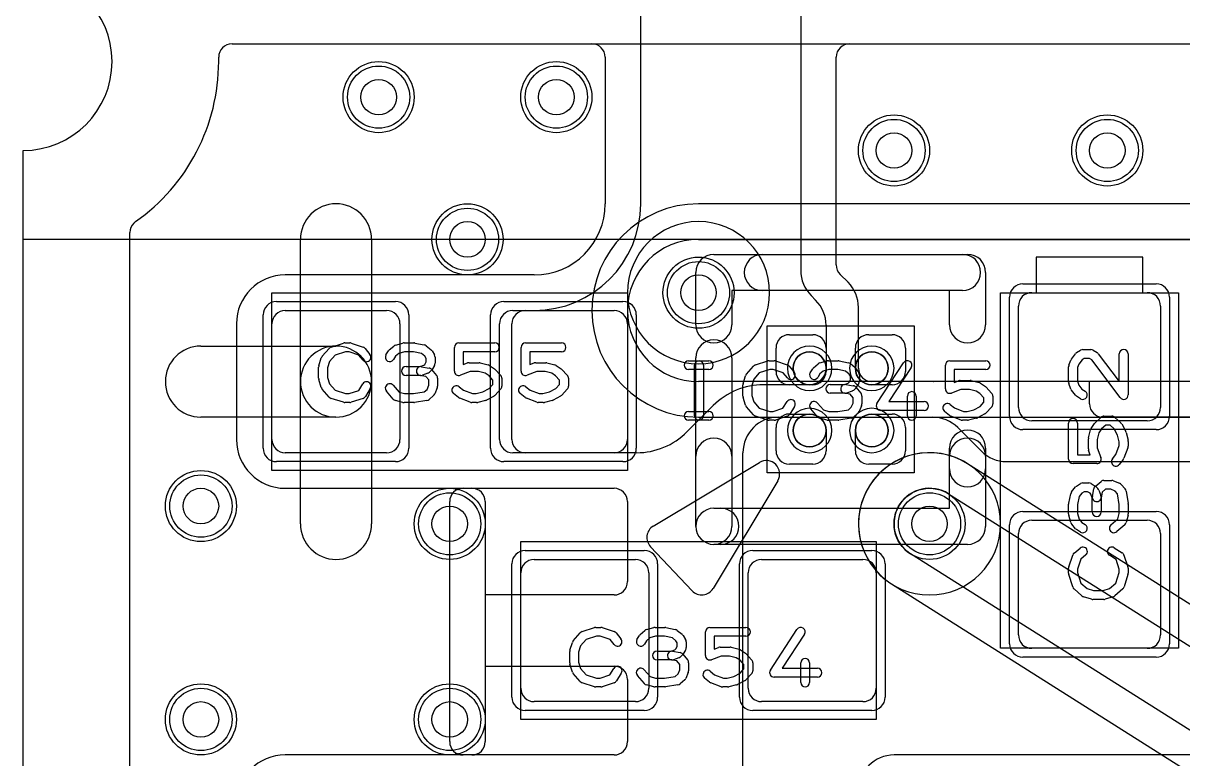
# Model space of a CAD drawing. Extents: x 0 to 20.5, y -1 to 20.
# Drawn here: x 0 to 6.53, y 11.58 to 15.72 of the extents above; entities that cross this region are included whole.
import ezdxf

# ---------------------------------------------------------------- set-up
doc = ezdxf.new("R2010")
doc.units = 0
for name, color, linetype in [('Hole', 1, 'CONTINUOUS'), ('L1', 3, 'CONTINUOUS'), ('L2', 3, 'CONTINUOUS'), ('L3', 3, 'CONTINUOUS'), ('L4', 3, 'CONTINUOUS'), ('MetalMask-A', 176, 'CONTINUOUS'), ('Outline', 7, 'CONTINUOUS'), ('PartsArea-A', 111, 'CONTINUOUS'), ('PartsArea-B', 111, 'CONTINUOUS'), ('PartsSilk-A', 221, 'CONTINUOUS'), ('Resist-A', 2, 'CONTINUOUS'), ('Resist-B', 2, 'CONTINUOUS'), ('Silk-A', 140, 'CONTINUOUS')]:
    doc.layers.add(name, color=color, linetype=linetype)

msp = doc.modelspace()

# ---------------------------------------------------------------- linework, layer by layer
at = {"layer": 'Hole'}
for centre in [(2, 15.3), (3, 15.3), (4.9, 15), (6.1, 15), (2.5, 14.5), (3.8, 14.2), (1, 13), (2.4, 12.9), (5.1, 12.9), (1, 11.8), (2.4, 11.8)]:
    msp.add_circle(centre, 0.1, dxfattribs=at)
at = {"layer": 'L1'}
for p, q in [((3.475, 14.7), (3.475, 16.17503)), ((4.375, 16.17503), (4.375, 14.32534)), ((1.17497, 15.59996), (3.19999, 15.59996)), ((4.65001, 15.59996), (14.19129, 15.59996)), ((1.1, 15.5), (1.1, 15.52499)), ((3.27496, 15.52499), (3.27496, 14.7)), ((4.57504, 14.35601), (4.57504, 15.52499)), ((0.6, 1.1), (0.6, 14.53823)), ((1.56, 13.7), (1.56, 14.5)), ((1.96, 14.5), (1.96, 13.7)), ((6.3, 14.4), (5.7, 14.4)), ((5.7, 14.4), (5.7, 14.2)), ((6.3, 14.2), (6.3, 14.4)), ((2.875, 14.30004), (1.475, 14.30004)), ((4.64142, 14.25858), (4.597, 14.303)), ((4.43358, 14.18392), (4.45892, 14.15858)), ((5.675, 14.2), (6.325, 14.2)), ((5.7, 14.2), (6.3, 14.2)), ((1.475, 14.1), (2.045, 14.1)), ((2.755, 14.1), (3.325, 14.1)), ((2.82497, 14.1), (2.875, 14.1)), ((4.7, 13.77501), (4.7, 14.11716)), ((5.6, 13.555), (5.6, 14.125)), ((6.4, 14.125), (6.4, 13.555)), ((1.19996, 14.025), (1.19996, 13.375)), ((1.4, 13.375), (1.4, 14.025)), ((2.12, 14.025), (2.12, 13.375)), ((2.68, 13.375), (2.68, 14.025)), ((2.75, 13.37497), (2.75, 14.02503)), ((3.4, 14.025), (3.4, 13.375)), ((4.311, 13.964), (4.4425, 13.964)), ((4.5175, 14.01716), (4.5175, 13.75747)), ((4.7575, 13.964), (4.889, 13.964)), ((1, 13.9), (1.76, 13.9)), ((4.236, 13.7575), (4.236, 13.889)), ((4.5175, 13.889), (4.5175, 13.775)), ((4.6825, 13.775), (4.6825, 13.889)), ((4.964, 13.889), (4.964, 13.7575)), ((1.56, 12.9), (1.56, 13.7)), ((1.96, 13.7), (1.96, 12.9)), ((4.44253, 13.6825), (4.16569, 13.6825)), ((4.425, 13.6825), (4.311, 13.6825)), ((5.11716, 13.70004), (4.77497, 13.70004)), ((4.889, 13.6825), (4.775, 13.6825)), ((6, 13.7), (5.12332, 13.7)), ((6, 13.57497), (6, 13.7)), ((3.88284, 13.56534), (3.73466, 13.41716)), ((4.311, 13.5175), (4.425, 13.5175)), ((4.775, 13.5175), (4.889, 13.5175)), ((1.76, 13.5), (1, 13.5)), ((4.236, 13.311), (4.236, 13.4425)), ((4.25, 13.5), (5.11716, 13.5)), ((4.964, 13.4425), (4.964, 13.311)), ((6.325, 13.48), (5.675, 13.48)), ((8.35004, 13.5), (6.07497, 13.5)), ((4.5175, 13.425), (4.5175, 13.311)), ((4.6825, 13.311), (4.6825, 13.425)), ((5.25858, 13.44142), (5.39142, 13.30858)), ((2.045, 13.3), (1.475, 13.3)), ((3.325, 13.3), (2.755, 13.3)), ((3.45181, 13.3), (2.82497, 13.3)), ((4.05, 10.99997), (4.05, 13.3)), ((5.53284, 13.25), (7.42503, 13.25)), ((4.4425, 13.236), (4.311, 13.236)), ((4.889, 13.236), (4.7575, 13.236)), ((1.475, 13.09996), (2.52503, 13.09996)), ((2.47497, 13.1), (3.32503, 13.1)), ((2.4, 11.67497), (2.4, 13.02503)), ((2.6, 13.02499), (2.6, 11.67501)), ((3.4, 13.02503), (3.4, 12.57497)), ((5.675, 12.92), (6.325, 12.92)), ((5.6, 12.275), (5.6, 12.845)), ((6.4, 12.845), (6.4, 12.275)), ((2.875, 12.7), (3.445, 12.7)), ((4.155, 12.7), (4.725, 12.7)), ((2.8, 11.975), (2.8, 12.625)), ((3.52, 12.625), (3.52, 11.975)), ((4.08, 11.975), (4.08, 12.625)), ((4.8, 12.625), (4.8, 11.975)), ((3.32503, 12.5), (2.59996, 12.5)), ((2.59996, 12.5), (2.59996, 12.1)), ((6.325, 12.2), (5.675, 12.2)), ((2.59996, 12.1), (3.32503, 12.1)), ((3.4, 12.02503), (3.4, 11.67497)), ((3.445, 11.9), (2.875, 11.9)), ((4.725, 11.9), (4.155, 11.9)), ((2.52503, 11.60004), (1.475, 11.60004)), ((3.32503, 11.6), (2.47497, 11.6)), ((7.42503, 11.6), (4.9, 11.6))]:
    msp.add_line(p, q, dxfattribs=at)
for centre, radius in [((2, 15.3), 0.2), ((3, 15.3), 0.2), ((4.9, 15), 0.2), ((6.1, 15), 0.2), ((2.5, 14.5), 0.2), ((3.8, 14.2), 0.2), ((4.425, 13.775), 0.0925), ((4.775, 13.775), 0.0925), ((4.425, 13.425), 0.0925), ((4.775, 13.425), 0.0925), ((1, 13), 0.2), ((2.4, 12.9), 0.2), ((5.1, 12.9), 0.2), ((1, 11.8), 0.2), ((2.4, 11.8), 0.2)]:
    msp.add_circle(centre, radius, dxfattribs=at)
for centre, radius, start, end in [((1.17497, 15.52499), 0.07497, 90, 180), ((3.19999, 15.52499), 0.07497, 0, 90), ((4.65001, 15.52499), 0.07497, 90, 180), ((0, 15.5), 1.1, -54.937828, 0), ((1.76, 14.5), 0.2, 0, 180), ((2.875, 14.7), 0.6, -90, 0), ((2.875, 14.7), 0.39996, -90, 0), ((0.67501, 14.53823), 0.07501, 135, 180), ((0.67498, 14.53826), 0.07497, 125.065903, 135), ((4.65001, 14.35601), 0.07497, 180, -135), ((1.475, 14.025), 0.27504, 90, 180), ((4.575, 14.32534), 0.2, 180, -135), ((4.5, 14.11716), 0.2, 0, 45), ((5.675, 14.125), 0.075, 90, 180), ((6.325, 14.125), 0.075, 0, 90), ((1.475, 14.025), 0.075, 90, 180), ((2.045, 14.025), 0.075, 0, 90), ((2.755, 14.025), 0.075, 90, 180), ((2.82497, 14.02503), 0.07497, 90, 180), ((3.325, 14.025), 0.075, 0, 90), ((4.3175, 14.01716), 0.2, 0, 45), ((4.311, 13.889), 0.075, 90, 180), ((4.4425, 13.889), 0.075, 0, 90), ((4.7575, 13.889), 0.075, 90, 180), ((4.889, 13.889), 0.075, 0, 90), ((1, 13.7), 0.2, 90, -90), ((1.76, 13.7), 0.2, 0, 180), ((1.76, 13.7), 0.2, -90, 90), ((4.425, 13.775), 0.0925, -90, 0), ((4.775, 13.775), 0.0925, 180, -90), ((4.77497, 13.77501), 0.07497, 180, -90), ((4.311, 13.7575), 0.075, 180, -90), ((4.44253, 13.75747), 0.07497, -90, 0), ((4.889, 13.7575), 0.075, -90, 0), ((1.76, 13.7), 0.2, 180, 0), ((4.16569, 13.2825), 0.4, 90, 135.001013), ((5.11716, 13.3), 0.40004, 89.256648, 90), ((5.12332, 13.77497), 0.07497, -90.741379, -90), ((6.07497, 13.57497), 0.07497, 180, -90), ((4.311, 13.4425), 0.075, 90, 180), ((4.425, 13.425), 0.0925, 0, 90), ((4.775, 13.425), 0.0925, 90, 180), ((4.889, 13.4425), 0.075, 0, 90), ((5.675, 13.555), 0.075, 180, -90), ((6.325, 13.555), 0.075, -90, 0), ((4.25, 13.3), 0.2, 90, 180), ((5.11716, 13.3), 0.2, 45, 90), ((3.45182, 13.7), 0.4, -90.001432, -45), ((1.475, 13.375), 0.27504, 180, -90), ((1.475, 13.375), 0.075, 180, -90), ((2.045, 13.375), 0.075, -90, 0), ((2.755, 13.375), 0.075, 180, -90), ((2.82497, 13.37497), 0.07497, 180, -90), ((3.325, 13.375), 0.075, -90, 0), ((4.311, 13.311), 0.075, 180, -90), ((4.4425, 13.311), 0.075, -90, 0), ((4.7575, 13.311), 0.075, 180, -90), ((4.889, 13.311), 0.075, -90, 0), ((5.53284, 13.45), 0.2, -135, -90), ((2.47497, 13.02503), 0.07497, 90, 180), ((2.52503, 13.02499), 0.07497, 0, 90), ((3.32503, 13.02503), 0.07497, 0, 90), ((5.675, 12.845), 0.075, 90, 180), ((6.325, 12.845), 0.075, 0, 90), ((1.76, 12.9), 0.2, 180, 0), ((2.875, 12.625), 0.075, 90, 180), ((3.445, 12.625), 0.075, 0, 90), ((4.155, 12.625), 0.075, 90, 180), ((4.725, 12.625), 0.075, 0, 90), ((3.32503, 12.57497), 0.07497, -90, 0), ((5.675, 12.275), 0.075, 180, -90), ((6.325, 12.275), 0.075, -90, 0), ((3.32503, 12.02503), 0.07497, 0, 90), ((2.875, 11.975), 0.075, 180, -90), ((3.445, 11.975), 0.075, -90, 0), ((4.155, 11.975), 0.075, 180, -90), ((4.725, 11.975), 0.075, -90, 0), ((2.47497, 11.67497), 0.07497, 180, -90), ((2.52503, 11.67501), 0.07497, -90, 0), ((3.32503, 11.67497), 0.07497, -90, 0), ((1.475, 11.325), 0.27504, 90, 180), ((4.9, 11.4), 0.2, 90, 180)]:
    msp.add_arc(centre, radius, start, end, dxfattribs=at)
at = {"layer": 'L2'}
for p, q in [((1.17497, 15.59996), (18.82503, 15.59996)), ((1.1, 15.5), (1.1, 15.52499)), ((0.6, 1.1), (0.6, 14.53823))]:
    msp.add_line(p, q, dxfattribs=at)
for centre in [(2, 15.3), (3, 15.3), (4.9, 15), (6.1, 15), (2.5, 14.5), (1, 13), (2.4, 12.9), (1, 11.8), (2.4, 11.8)]:
    msp.add_circle(centre, 0.2, dxfattribs=at)
for centre, radius, start, end in [((1.17497, 15.52499), 0.07497, 90, 180), ((0, 15.5), 1.1, -54.937828, 0), ((0.67501, 14.53823), 0.07501, 135, 180), ((0.67498, 14.53826), 0.07497, 125.065903, 135), ((3.8, 14.2), 0.40004, 90, -90), ((3.8, 14.2), 0.40004, -90, 90), ((5.1, 12.9), 0.40004, 90, -90), ((5.1, 12.9), 0.40004, -90, 90)]:
    msp.add_arc(centre, radius, start, end, dxfattribs=at)
at = {"layer": 'L3'}
for p, q in [((1.17497, 15.59996), (18.82503, 15.59996)), ((1.1, 15.5), (1.1, 15.52499)), ((0.6, 1.1), (0.6, 14.53823))]:
    msp.add_line(p, q, dxfattribs=at)
for centre in [(2, 15.3), (3, 15.3), (4.9, 15), (6.1, 15), (2.5, 14.5), (1, 13), (2.4, 12.9), (1, 11.8), (2.4, 11.8)]:
    msp.add_circle(centre, 0.2, dxfattribs=at)
for centre, radius, start, end in [((1.17497, 15.52499), 0.07497, 90, 180), ((0, 15.5), 1.1, -54.937828, 0), ((0.67501, 14.53823), 0.07501, 135, 180), ((0.67498, 14.53826), 0.07497, 125.065903, 135), ((3.8, 14.2), 0.40004, 90, -90), ((3.8, 14.2), 0.40004, -90, 90), ((5.1, 12.9), 0.40004, 90, -90), ((5.1, 12.9), 0.40004, -90, 90)]:
    msp.add_arc(centre, radius, start, end, dxfattribs=at)
at = {"layer": 'L4'}
for p, q in [((1.17497, 15.59996), (18.82503, 15.59996)), ((1.1, 15.5), (1.1, 15.52499)), ((9.2, 14.70004), (3.8, 14.70004)), ((0.6, 1.1), (0.6, 14.53823)), ((3.8, 14.5), (9.2, 14.5)), ((9.2, 13.7), (3.8, 13.7)), ((3.8, 13.49996), (9.2, 13.49996)), ((8.16362, 11.43823), (5.31362, 13.23823)), ((5.2068, 13.0691), (8.0568, 11.2691)), ((7.8432, 10.9309), (4.9932, 12.7309)), ((4.88638, 12.56177), (7.73638, 10.76177))]:
    msp.add_line(p, q, dxfattribs=at)
for centre in [(2, 15.3), (3, 15.3), (4.9, 15), (6.1, 15), (2.5, 14.5), (3.8, 14.2), (1, 13), (2.4, 12.9), (5.1, 12.9), (1, 11.8), (2.4, 11.8)]:
    msp.add_circle(centre, 0.2, dxfattribs=at)
for centre, radius, start, end in [((1.17497, 15.52499), 0.07497, 90, 180), ((0, 15.5), 1.1, -54.937828, 0), ((3.8, 14.1), 0.60004, 90, -90), ((0.67501, 14.53823), 0.07501, 135, 180), ((0.67498, 14.53826), 0.07497, 125.065903, 135), ((3.8, 14.1), 0.4, 90, -90), ((5.1, 12.9), 0.40004, 57.724228, -122.275772), ((5.1, 12.9), 0.2, 57.724356, -122.275644)]:
    msp.add_arc(centre, radius, start, end, dxfattribs=at)
at = {"layer": 'MetalMask-A'}
for p, q in [((5.675, 14.2), (6.325, 14.2)), ((1.475, 14.1), (2.045, 14.1)), ((2.755, 14.1), (3.325, 14.1)), ((5.6, 13.555), (5.6, 14.125)), ((6.4, 14.125), (6.4, 13.555)), ((1.4, 13.375), (1.4, 14.025)), ((2.12, 14.025), (2.12, 13.375)), ((2.68, 13.375), (2.68, 14.025)), ((3.4, 14.025), (3.4, 13.375)), ((6.325, 13.48), (5.675, 13.48)), ((2.045, 13.3), (1.475, 13.3)), ((3.325, 13.3), (2.755, 13.3)), ((5.675, 12.92), (6.325, 12.92)), ((5.6, 12.275), (5.6, 12.845)), ((6.4, 12.845), (6.4, 12.275)), ((2.875, 12.7), (3.445, 12.7)), ((4.155, 12.7), (4.725, 12.7)), ((2.8, 11.975), (2.8, 12.625)), ((3.52, 12.625), (3.52, 11.975)), ((4.08, 11.975), (4.08, 12.625)), ((4.8, 12.625), (4.8, 11.975)), ((6.325, 12.2), (5.675, 12.2)), ((3.445, 11.9), (2.875, 11.9)), ((4.725, 11.9), (4.155, 11.9))]:
    msp.add_line(p, q, dxfattribs=at)
for centre, radius, start, end in [((5.675, 14.125), 0.075, 90, 180), ((6.325, 14.125), 0.075, 0, 90), ((1.475, 14.025), 0.075, 90, 180), ((2.045, 14.025), 0.075, 0, 90), ((2.755, 14.025), 0.075, 90, 180), ((3.325, 14.025), 0.075, 0, 90), ((4.425, 13.775), 0.0925, 0, 180), ((4.775, 13.775), 0.0925, 0, 180), ((4.425, 13.775), 0.0925, 180, 0), ((4.775, 13.775), 0.0925, 180, 0), ((4.425, 13.425), 0.0925, 0, 180), ((4.775, 13.425), 0.0925, 0, 180), ((5.675, 13.555), 0.075, 180, -90), ((6.325, 13.555), 0.075, -90, 0), ((4.425, 13.425), 0.0925, 180, 0), ((4.775, 13.425), 0.0925, 180, 0), ((1.475, 13.375), 0.075, 180, -90), ((2.045, 13.375), 0.075, -90, 0), ((2.755, 13.375), 0.075, 180, -90), ((3.325, 13.375), 0.075, -90, 0), ((5.675, 12.845), 0.075, 90, 180), ((6.325, 12.845), 0.075, 0, 90), ((2.875, 12.625), 0.075, 90, 180), ((3.445, 12.625), 0.075, 0, 90), ((4.155, 12.625), 0.075, 90, 180), ((4.725, 12.625), 0.075, 0, 90), ((5.675, 12.275), 0.075, 180, -90), ((6.325, 12.275), 0.075, -90, 0), ((2.875, 11.975), 0.075, 180, -90), ((3.445, 11.975), 0.075, -90, 0), ((4.155, 11.975), 0.075, 180, -90), ((4.725, 11.975), 0.075, -90, 0)]:
    msp.add_arc(centre, radius, start, end, dxfattribs=at)
at = {"layer": 'Outline'}
msp.add_line((0, 1), (0, 15), dxfattribs=at)
msp.add_arc((0, 15.5), 0.5, -90, 90, dxfattribs=at)
at = {"layer": 'PartsArea-A'}
for p, q in [((0, 14.5), (0, 15)), ((20, 14.5), (0, 14.5)), ((1.4, 14.2), (3.4, 14.2)), ((1.4, 13.2), (1.4, 14.2)), ((3.4, 14.2), (3.4, 13.2)), ((5.5, 12.2), (5.5, 14.2)), ((5.5, 14.2), (6.5, 14.2)), ((6.5, 14.2), (6.5, 12.2)), ((4.186, 13.186), (4.186, 14.014)), ((4.186, 14.014), (5.014, 14.014)), ((5.014, 14.014), (5.014, 13.186)), ((3.4, 13.2), (1.4, 13.2)), ((5.014, 13.186), (4.186, 13.186)), ((2.8, 12.8), (4.8, 12.8)), ((2.8, 11.8), (2.8, 12.8)), ((4.8, 12.8), (4.8, 11.8)), ((6.5, 12.2), (5.5, 12.2)), ((4.8, 11.8), (2.8, 11.8))]:
    msp.add_line(p, q, dxfattribs=at)
msp.add_arc((0, 15.5), 0.5, -90, 90, dxfattribs=at)
at = {"layer": 'PartsArea-B'}
for p, q in [((0, 14.5), (0, 15)), ((20, 14.5), (0, 14.5))]:
    msp.add_line(p, q, dxfattribs=at)
msp.add_arc((0, 15.5), 0.5, -90, 90, dxfattribs=at)
at = {"layer": 'PartsSilk-A'}
for p, q in [((3.886, 14.4156), (5.314, 14.4156)), ((3.7844, 14.01919), (3.7844, 14.314)), ((5.4156, 14.314), (5.4156, 14.01919)), ((5.2124, 14.2124), (3.9876, 14.2124)), ((3.9876, 14.2124), (3.9876, 14.01919)), ((5.2124, 14.01919), (5.2124, 14.2124)), ((1.73266, 13.89418), (1.8021, 13.9164)), ((1.80972, 13.91759), (1.8375, 13.91759)), ((1.8454, 13.91631), (1.91207, 13.89409)), ((2.05978, 13.87795), (2.08478, 13.90017)), ((2.09495, 13.90564), (2.13662, 13.91675)), ((2.14306, 13.91759), (2.19861, 13.91759)), ((2.20376, 13.91705), (2.25654, 13.90594)), ((2.26701, 13.901), (2.29479, 13.87878)), ((2.45139, 13.91759), (2.65417, 13.91759)), ((2.82639, 13.91759), (3.02917, 13.91759)), ((1.66364, 13.78894), (1.67753, 13.83339)), ((1.68258, 13.84239), (1.72147, 13.88683)), ((1.75452, 13.84868), (1.72368, 13.81344)), ((1.81362, 13.86759), (1.75452, 13.84868)), ((1.83344, 13.86759), (1.81362, 13.86759)), ((1.88952, 13.8489), (1.83344, 13.86759)), ((1.91273, 13.82104), (1.88952, 13.8489)), ((1.92338, 13.88637), (1.95115, 13.85304)), ((2.0413, 13.85029), (2.05519, 13.87251)), ((2.09568, 13.84296), (2.0837, 13.82379)), ((2.11356, 13.85885), (2.09568, 13.84296)), ((2.14634, 13.86759), (2.11356, 13.85885)), ((2.19601, 13.86759), (2.14634, 13.86759)), ((2.24042, 13.85824), (2.19601, 13.86759)), ((2.26023, 13.8424), (2.24042, 13.85824)), ((2.26806, 13.82987), (2.26023, 13.8424)), ((2.30037, 13.87251), (2.31426, 13.85029)), ((2.31806, 13.83704), (2.31806, 13.8037)), ((2.42639, 13.75926), (2.42639, 13.89259)), ((2.65417, 13.86759), (2.47639, 13.86759)), ((2.47639, 13.86759), (2.47639, 13.79554)), ((2.80139, 13.75926), (2.80139, 13.89259)), ((3.02917, 13.86759), (2.85139, 13.86759)), ((2.85139, 13.86759), (2.85139, 13.79554)), ((5.8983, 13.82581), (5.92052, 13.85637)), ((5.92749, 13.86287), (5.94971, 13.87676)), ((5.96296, 13.88056), (6.00741, 13.88056)), ((6.02066, 13.87676), (6.04288, 13.86287)), ((6.04961, 13.8567), (6.16759, 13.69983)), ((6.16759, 13.69983), (6.16759, 13.85556)), ((6.21759, 13.85556), (6.21759, 13.625)), ((1.6625, 13.71852), (1.6625, 13.78148)), ((1.72368, 13.81344), (1.7125, 13.77766)), ((1.7125, 13.77766), (1.7125, 13.72234)), ((2.15417, 13.78426), (2.2331, 13.78426)), ((2.2331, 13.78426), (2.2543, 13.79197)), ((2.24188, 13.78387), (2.28355, 13.77646)), ((2.2543, 13.79197), (2.25948, 13.79715)), ((2.25948, 13.79715), (2.26806, 13.81087)), ((2.26806, 13.81087), (2.26806, 13.82987)), ((2.29838, 13.76785), (2.32615, 13.73452)), ((2.31426, 13.79045), (2.30037, 13.76823)), ((2.47639, 13.79554), (2.50082, 13.80484)), ((2.50972, 13.80648), (2.56528, 13.80648)), ((2.57134, 13.80573), (2.61578, 13.79462)), ((2.62359, 13.79117), (2.65137, 13.77265)), ((2.65593, 13.76875), (2.68649, 13.73542)), ((2.85139, 13.79554), (2.87582, 13.80484)), ((2.88472, 13.80648), (2.94028, 13.80648)), ((2.94634, 13.80573), (2.99078, 13.79462)), ((2.99859, 13.79117), (3.02637, 13.77265)), ((3.03093, 13.76875), (3.06149, 13.73542)), ((3.74444, 13.81759), (3.85833, 13.81759)), ((3.77778, 13.50741), (3.77778, 13.79259)), ((3.82778, 13.79259), (3.82778, 13.50741)), ((4.07008, 13.74239), (4.10897, 13.78683)), ((4.12016, 13.79418), (4.1896, 13.8164)), ((4.19722, 13.81759), (4.225, 13.81759)), ((4.2329, 13.81631), (4.29957, 13.79409)), ((4.31088, 13.78637), (4.33865, 13.75304)), ((4.4288, 13.75029), (4.44269, 13.77251)), ((4.44728, 13.77795), (4.47228, 13.80017)), ((4.48245, 13.80564), (4.52412, 13.81675)), ((4.53056, 13.81759), (4.58611, 13.81759)), ((4.59126, 13.81705), (4.64404, 13.80594)), ((4.65451, 13.801), (4.68229, 13.77878)), ((4.68787, 13.77251), (4.70176, 13.75029)), ((4.80407, 13.57663), (4.95407, 13.80626)), ((4.99593, 13.77892), (4.87119, 13.58796)), ((5.18889, 13.65926), (5.18889, 13.79259)), ((5.21389, 13.81759), (5.41667, 13.81759)), ((5.88241, 13.69722), (5.88241, 13.78333)), ((5.8842, 13.79261), (5.89531, 13.82039)), ((5.94057, 13.79893), (5.93241, 13.77852)), ((5.93241, 13.77852), (5.93241, 13.70162)), ((5.95811, 13.82304), (5.94057, 13.79893)), ((5.97013, 13.83056), (5.95811, 13.82304)), ((6.00024, 13.83056), (5.97013, 13.83056)), ((6.01244, 13.82293), (6.00024, 13.83056)), ((6.17261, 13.60997), (6.01244, 13.82293)), ((1.67753, 13.66661), (1.66364, 13.71106)), ((1.7125, 13.72234), (1.72368, 13.68656)), ((2.2375, 13.73426), (2.15417, 13.73426)), ((2.26581, 13.72883), (2.23312, 13.73465)), ((2.2766, 13.74687), (2.24604, 13.73576)), ((2.28194, 13.70947), (2.26581, 13.72883)), ((2.28194, 13.67907), (2.28194, 13.70947)), ((2.29685, 13.7638), (2.28574, 13.75269)), ((2.33194, 13.71852), (2.33194, 13.67407)), ((2.51432, 13.75648), (2.46029, 13.7359)), ((2.5622, 13.75648), (2.51432, 13.75648)), ((2.59946, 13.74717), (2.5622, 13.75648)), ((2.62112, 13.73273), (2.59946, 13.74717)), ((2.64306, 13.70879), (2.62112, 13.73273)), ((2.64306, 13.6838), (2.64306, 13.70879)), ((2.69306, 13.71852), (2.69306, 13.67407)), ((2.88932, 13.75648), (2.83529, 13.7359)), ((2.9372, 13.75648), (2.88932, 13.75648)), ((2.97446, 13.74717), (2.9372, 13.75648)), ((2.99612, 13.73273), (2.97446, 13.74717)), ((3.01806, 13.70879), (2.99612, 13.73273)), ((3.01806, 13.6838), (3.01806, 13.70879)), ((3.06806, 13.71852), (3.06806, 13.67407)), ((3.85833, 13.76759), (3.74444, 13.76759)), ((4.05114, 13.68894), (4.06503, 13.73339)), ((4.11118, 13.71344), (4.1, 13.67766)), ((4.14202, 13.74868), (4.11118, 13.71344)), ((4.20112, 13.76759), (4.14202, 13.74868)), ((4.22094, 13.76759), (4.20112, 13.76759)), ((4.27702, 13.7489), (4.22094, 13.76759)), ((4.30023, 13.72104), (4.27702, 13.7489)), ((4.48318, 13.74296), (4.4712, 13.72379)), ((4.50106, 13.75885), (4.48318, 13.74296)), ((4.53384, 13.76759), (4.50106, 13.75885)), ((4.58351, 13.76759), (4.53384, 13.76759)), ((4.62792, 13.75824), (4.58351, 13.76759)), ((4.64773, 13.7424), (4.62792, 13.75824)), ((4.64698, 13.69715), (4.65556, 13.71087)), ((4.65556, 13.72987), (4.64773, 13.7424)), ((4.65556, 13.71087), (4.65556, 13.72987)), ((4.70556, 13.73704), (4.70556, 13.7037)), ((5.41667, 13.76759), (5.23889, 13.76759)), ((5.23889, 13.76759), (5.23889, 13.69554)), ((5.23889, 13.69554), (5.26332, 13.70484)), ((5.27222, 13.70648), (5.32778, 13.70648)), ((5.33384, 13.70573), (5.37828, 13.69462)), ((1.72147, 13.61317), (1.68258, 13.65761)), ((1.72368, 13.68656), (1.75452, 13.65132)), ((1.75452, 13.65132), (1.81362, 13.63241)), ((1.83344, 13.63241), (1.88773, 13.6505)), ((1.88773, 13.6505), (1.91074, 13.68732)), ((1.95314, 13.66082), (1.92537, 13.61638)), ((2.08258, 13.60206), (2.04369, 13.6465)), ((2.08131, 13.67942), (2.11519, 13.64071)), ((2.11519, 13.64071), (2.14634, 13.63241)), ((2.19662, 13.63241), (2.25691, 13.64205)), ((2.25691, 13.64205), (2.27218, 13.65563)), ((2.27218, 13.65563), (2.28194, 13.67907)), ((2.33002, 13.66446), (2.31614, 13.63113)), ((2.45312, 13.67137), (2.47784, 13.6516)), ((2.47784, 13.6516), (2.52821, 13.63241)), ((2.54831, 13.63241), (2.58678, 13.64203)), ((2.58678, 13.64203), (2.62196, 13.66079)), ((2.62196, 13.66079), (2.64306, 13.6838)), ((2.68649, 13.65717), (2.65593, 13.62384)), ((2.82812, 13.67137), (2.85284, 13.6516)), ((2.85284, 13.6516), (2.90321, 13.63241)), ((2.92331, 13.63241), (2.96178, 13.64203)), ((2.96178, 13.64203), (2.99696, 13.66079)), ((2.99696, 13.66079), (3.01806, 13.6838)), ((3.06149, 13.65717), (3.03093, 13.62384)), ((4.05, 13.61852), (4.05, 13.68148)), ((4.1, 13.67766), (4.1, 13.62234)), ((4.54167, 13.68426), (4.6206, 13.68426)), ((4.6206, 13.68426), (4.6418, 13.69197)), ((4.62938, 13.68387), (4.67105, 13.67646)), ((4.6641, 13.64687), (4.63354, 13.63576)), ((4.6418, 13.69197), (4.64698, 13.69715)), ((4.68435, 13.6638), (4.67324, 13.65269)), ((4.68588, 13.66785), (4.71365, 13.63452)), ((4.70176, 13.69045), (4.68787, 13.66823)), ((5.27682, 13.65648), (5.22279, 13.6359)), ((5.3247, 13.65648), (5.27682, 13.65648)), ((5.36196, 13.64717), (5.3247, 13.65648)), ((5.38362, 13.63273), (5.36196, 13.64717)), ((5.38609, 13.69117), (5.41387, 13.67265)), ((5.41843, 13.66875), (5.44899, 13.63542)), ((5.89503, 13.65813), (5.88392, 13.68868)), ((5.92122, 13.62327), (5.899, 13.65105)), ((5.93241, 13.70162), (5.94061, 13.67908)), ((5.94061, 13.67908), (5.9576, 13.65783)), ((5.9576, 13.65783), (5.97621, 13.6462)), ((1.8021, 13.5836), (1.73266, 13.60582)), ((1.8375, 13.58241), (1.80972, 13.58241)), ((1.81362, 13.63241), (1.83344, 13.63241)), ((1.91207, 13.60591), (1.8454, 13.58369)), ((2.13662, 13.58325), (2.09495, 13.59436)), ((2.19861, 13.58241), (2.14306, 13.58241)), ((2.14634, 13.63241), (2.19662, 13.63241)), ((2.27201, 13.59383), (2.20256, 13.58272)), ((2.30967, 13.62205), (2.28467, 13.59983)), ((2.44966, 13.61011), (2.42188, 13.63233)), ((2.51471, 13.58405), (2.45638, 13.60627)), ((2.55139, 13.58241), (2.52361, 13.58241)), ((2.52821, 13.63241), (2.54831, 13.63241)), ((2.60189, 13.59427), (2.55745, 13.58316)), ((2.64926, 13.61868), (2.60759, 13.59646)), ((2.82466, 13.61011), (2.79688, 13.63233)), ((2.88971, 13.58405), (2.83138, 13.60627)), ((2.92639, 13.58241), (2.89861, 13.58241)), ((2.90321, 13.63241), (2.92331, 13.63241)), ((2.97689, 13.59427), (2.93245, 13.58316)), ((3.02426, 13.61868), (2.98259, 13.59646)), ((4.06503, 13.56661), (4.05114, 13.61106)), ((4.1, 13.62234), (4.11118, 13.58656)), ((4.11118, 13.58656), (4.14202, 13.55132)), ((4.27523, 13.5505), (4.29824, 13.58732)), ((4.46881, 13.57942), (4.50269, 13.54071)), ((4.625, 13.63426), (4.54167, 13.63426)), ((4.65331, 13.62883), (4.62062, 13.63465)), ((4.66944, 13.60947), (4.65331, 13.62883)), ((4.65968, 13.55563), (4.66944, 13.57907)), ((4.66944, 13.57907), (4.66944, 13.60947)), ((4.71944, 13.61852), (4.71944, 13.57407)), ((4.87119, 13.58796), (5.06944, 13.58796)), ((4.975, 13.50741), (4.975, 13.61852)), ((5.025, 13.61852), (5.025, 13.50741)), ((5.40556, 13.60879), (5.38362, 13.63273)), ((5.38446, 13.56079), (5.40556, 13.5838)), ((5.40556, 13.5838), (5.40556, 13.60879)), ((5.45556, 13.61852), (5.45556, 13.57407)), ((5.94971, 13.6038), (5.92749, 13.61769)), ((3.74444, 13.53241), (3.85833, 13.53241)), ((4.10897, 13.51317), (4.07008, 13.55761)), ((4.14202, 13.55132), (4.20112, 13.53241)), ((4.20112, 13.53241), (4.22094, 13.53241)), ((4.22094, 13.53241), (4.27523, 13.5505)), ((4.34064, 13.56082), (4.31287, 13.51638)), ((4.47008, 13.50206), (4.43119, 13.5465)), ((4.50269, 13.54071), (4.53384, 13.53241)), ((4.53384, 13.53241), (4.58412, 13.53241)), ((4.58412, 13.53241), (4.64441, 13.54205)), ((4.64441, 13.54205), (4.65968, 13.55563)), ((4.69717, 13.52205), (4.67217, 13.49983)), ((4.71752, 13.56446), (4.70364, 13.53113)), ((5.06944, 13.53796), (4.825, 13.53796)), ((5.21216, 13.51011), (5.18438, 13.53233)), ((5.21562, 13.57137), (5.24034, 13.5516)), ((5.24034, 13.5516), (5.29071, 13.53241)), ((5.29071, 13.53241), (5.31081, 13.53241)), ((5.31081, 13.53241), (5.34928, 13.54203)), ((5.34928, 13.54203), (5.38446, 13.56079)), ((5.41176, 13.51868), (5.37009, 13.49646)), ((5.44899, 13.55717), (5.41843, 13.52384)), ((3.85833, 13.48241), (3.74444, 13.48241)), ((4.1896, 13.4836), (4.12016, 13.50582)), ((4.225, 13.48241), (4.19722, 13.48241)), ((4.29957, 13.50591), (4.2329, 13.48369)), ((4.52412, 13.48325), (4.48245, 13.49436)), ((4.58611, 13.48241), (4.53056, 13.48241)), ((4.65951, 13.49383), (4.59006, 13.48272)), ((5.27721, 13.48405), (5.21888, 13.50627)), ((5.31389, 13.48241), (5.28611, 13.48241)), ((5.36439, 13.49427), (5.31995, 13.48316)), ((5.88241, 13.26389), (5.88241, 13.46667)), ((5.93241, 13.46667), (5.93241, 13.28889)), ((6.00883, 13.43609), (6.02735, 13.46387)), ((6.03125, 13.46843), (6.06458, 13.49899)), ((6.09121, 13.45556), (6.06727, 13.43362)), ((6.08148, 13.50556), (6.12593, 13.50556)), ((6.1162, 13.45556), (6.09121, 13.45556)), ((6.13921, 13.43446), (6.1162, 13.45556)), ((6.14283, 13.49899), (6.17616, 13.46843)), ((6.18132, 13.46176), (6.20354, 13.42009)), ((5.99352, 13.32222), (5.99352, 13.37778)), ((5.99427, 13.38384), (6.00538, 13.42828)), ((6.05283, 13.41196), (6.04352, 13.3747)), ((6.06727, 13.43362), (6.05283, 13.41196)), ((6.15797, 13.39928), (6.13921, 13.43446)), ((6.16759, 13.36081), (6.15797, 13.39928)), ((6.20573, 13.41439), (6.21684, 13.36995)), ((6.00446, 13.28889), (5.99516, 13.31332)), ((6.04352, 13.3747), (6.04352, 13.32682)), ((6.04352, 13.32682), (6.0641, 13.27279)), ((6.1484, 13.29034), (6.16759, 13.34071)), ((6.16759, 13.34071), (6.16759, 13.36081)), ((6.21595, 13.32721), (6.19373, 13.26888)), ((6.21759, 13.36389), (6.21759, 13.33611)), ((3.7844, 12.886), (3.7844, 13.28081)), ((3.9876, 13.28081), (3.9876, 12.886)), ((5.2124, 12.9876), (5.2124, 13.28081)), ((5.4156, 13.28081), (5.4156, 12.886)), ((5.93241, 13.28889), (6.00446, 13.28889)), ((6.12863, 13.26562), (6.1484, 13.29034)), ((6.18989, 13.26216), (6.16767, 13.23438)), ((3.54559, 12.88735), (4.14275, 13.24565)), ((6.04074, 13.23889), (5.90741, 13.23889)), ((4.24565, 13.14275), (3.8822, 12.537)), ((5.92749, 13.11287), (5.94971, 13.12676)), ((5.96296, 13.13056), (5.9963, 13.13056)), ((6.00955, 13.12676), (6.03177, 13.11287)), ((6.03215, 13.11088), (6.06548, 13.13865)), ((6.08148, 13.14444), (6.12593, 13.14444)), ((6.13554, 13.14252), (6.16887, 13.12864)), ((6.17795, 13.12217), (6.20017, 13.09717)), ((5.88295, 13.01626), (5.89406, 13.06904)), ((5.899, 13.07951), (5.92122, 13.10729)), ((5.94176, 13.05292), (5.93241, 13.00851)), ((5.9576, 13.07273), (5.94176, 13.05292)), ((5.97013, 13.08056), (5.9576, 13.07273)), ((5.98913, 13.08056), (5.97013, 13.08056)), ((6.00285, 13.07198), (5.98913, 13.08056)), ((6.00803, 13.0668), (6.00285, 13.07198)), ((6.01574, 13.0456), (6.00803, 13.0668)), ((6.01613, 13.05438), (6.02354, 13.09605)), ((6.0362, 13.10935), (6.04731, 13.09824)), ((6.05313, 13.0891), (6.06424, 13.05854)), ((6.07117, 13.07831), (6.06535, 13.04562)), ((6.06574, 13.05), (6.06574, 12.96667)), ((6.09053, 13.09444), (6.07117, 13.07831)), ((6.12093, 13.09444), (6.09053, 13.09444)), ((6.14437, 13.08468), (6.12093, 13.09444)), ((6.15795, 13.06941), (6.14437, 13.08468)), ((6.16759, 13.00912), (6.15795, 13.06941)), ((6.20617, 13.08451), (6.21728, 13.01506)), ((3.886, 12.9876), (5.2124, 12.9876)), ((5.88241, 12.95556), (5.88241, 13.01111)), ((5.93241, 13.00851), (5.93241, 12.95884)), ((6.01574, 12.96667), (6.01574, 13.0456)), ((6.16759, 12.95884), (6.16759, 13.00912)), ((6.21759, 13.01111), (6.21759, 12.95556)), ((5.89436, 12.90745), (5.88325, 12.94912)), ((5.93241, 12.95884), (5.94115, 12.92606)), ((5.94115, 12.92606), (5.95704, 12.90818)), ((6.12058, 12.89381), (6.15929, 12.92769)), ((6.15929, 12.92769), (6.16759, 12.95884)), ((6.21675, 12.94912), (6.20564, 12.90745)), ((5.92205, 12.87228), (5.89983, 12.89728)), ((5.94971, 12.8538), (5.92749, 12.86769)), ((5.95704, 12.90818), (5.97621, 12.8962)), ((6.19794, 12.89508), (6.1535, 12.85619)), ((3.76337, 12.52409), (3.52965, 12.77154)), ((5.314, 12.7844), (3.886, 12.7844)), ((5.88369, 12.6579), (5.90591, 12.72457)), ((5.91363, 12.73588), (5.94696, 12.76365)), ((5.97896, 12.72523), (5.9511, 12.70202)), ((6.13918, 12.76564), (6.18362, 12.73787)), ((6.19409, 12.72457), (6.21631, 12.6579)), ((5.9511, 12.70202), (5.93241, 12.64594)), ((6.1495, 12.70023), (6.11268, 12.72324)), ((6.16759, 12.64594), (6.1495, 12.70023)), ((5.88241, 12.62222), (5.88241, 12.65)), ((5.90582, 12.54516), (5.8836, 12.6146)), ((5.93241, 12.64594), (5.93241, 12.62612)), ((5.93241, 12.62612), (5.95132, 12.56702)), ((6.14868, 12.56702), (6.16759, 12.62612)), ((6.16759, 12.62612), (6.16759, 12.64594)), ((6.2164, 12.6146), (6.19418, 12.54516)), ((6.21759, 12.65), (6.21759, 12.62222)), ((5.95761, 12.49508), (5.91317, 12.53397)), ((5.95132, 12.56702), (5.98656, 12.53618)), ((5.98656, 12.53618), (6.02234, 12.525)), ((6.07766, 12.525), (6.11344, 12.53618)), ((6.11344, 12.53618), (6.14868, 12.56702)), ((6.18683, 12.53397), (6.14239, 12.49508)), ((6.01106, 12.47614), (5.96661, 12.49003)), ((6.08148, 12.475), (6.01852, 12.475)), ((6.02234, 12.525), (6.07766, 12.525)), ((6.13339, 12.49003), (6.08894, 12.47614)), ((3.09508, 12.24239), (3.13397, 12.28683)), ((3.14516, 12.29418), (3.2146, 12.3164)), ((3.22612, 12.26759), (3.16702, 12.24868)), ((3.22222, 12.31759), (3.25, 12.31759)), ((3.24594, 12.26759), (3.22612, 12.26759)), ((3.30202, 12.2489), (3.24594, 12.26759)), ((3.2579, 12.31631), (3.32457, 12.29409)), ((3.33588, 12.28637), (3.36365, 12.25304)), ((3.4538, 12.25029), (3.46769, 12.27251)), ((3.47228, 12.27795), (3.49728, 12.30017)), ((3.50745, 12.30564), (3.54912, 12.31675)), ((3.55884, 12.26759), (3.52606, 12.25885)), ((3.55556, 12.31759), (3.61111, 12.31759)), ((3.60851, 12.26759), (3.55884, 12.26759)), ((3.65292, 12.25824), (3.60851, 12.26759)), ((3.61626, 12.31705), (3.66904, 12.30594)), ((3.67951, 12.301), (3.70729, 12.27878)), ((3.71287, 12.27251), (3.72676, 12.25029)), ((3.83889, 12.15926), (3.83889, 12.29259)), ((3.86389, 12.31759), (4.06667, 12.31759)), ((4.06667, 12.26759), (3.88889, 12.26759)), ((3.88889, 12.26759), (3.88889, 12.19554)), ((4.20407, 12.07663), (4.35407, 12.30626)), ((4.39593, 12.27892), (4.27119, 12.08796)), ((3.07614, 12.18894), (3.09003, 12.23339)), ((3.13618, 12.21344), (3.125, 12.17766)), ((3.16702, 12.24868), (3.13618, 12.21344)), ((3.32523, 12.22104), (3.30202, 12.2489)), ((3.50818, 12.24296), (3.4962, 12.22379)), ((3.52606, 12.25885), (3.50818, 12.24296)), ((3.67273, 12.2424), (3.65292, 12.25824)), ((3.67198, 12.19715), (3.68056, 12.21087)), ((3.68056, 12.22987), (3.67273, 12.2424)), ((3.68056, 12.21087), (3.68056, 12.22987)), ((3.73056, 12.23704), (3.73056, 12.2037)), ((3.88889, 12.19554), (3.91332, 12.20484)), ((3.92222, 12.20648), (3.97778, 12.20648)), ((3.98384, 12.20573), (4.02828, 12.19462)), ((3.075, 12.11852), (3.075, 12.18148)), ((3.125, 12.17766), (3.125, 12.12234)), ((3.56667, 12.18426), (3.6456, 12.18426)), ((3.6456, 12.18426), (3.6668, 12.19197)), ((3.65438, 12.18387), (3.69605, 12.17646)), ((3.6891, 12.14687), (3.65854, 12.13576)), ((3.6668, 12.19197), (3.67198, 12.19715)), ((3.70935, 12.1638), (3.69824, 12.15269)), ((3.71088, 12.16785), (3.73865, 12.13452)), ((3.72676, 12.19045), (3.71287, 12.16823)), ((3.92682, 12.15648), (3.87279, 12.1359)), ((3.9747, 12.15648), (3.92682, 12.15648)), ((4.01196, 12.14717), (3.9747, 12.15648)), ((4.03362, 12.13273), (4.01196, 12.14717)), ((4.03609, 12.19117), (4.06387, 12.17265)), ((4.06843, 12.16875), (4.09899, 12.13542)), ((3.09003, 12.06661), (3.07614, 12.11106)), ((3.125, 12.12234), (3.13618, 12.08656)), ((3.13618, 12.08656), (3.16702, 12.05132)), ((3.30023, 12.0505), (3.32324, 12.08732)), ((3.49381, 12.07942), (3.52769, 12.04071)), ((3.65, 12.13426), (3.56667, 12.13426)), ((3.67831, 12.12883), (3.64562, 12.13465)), ((3.69444, 12.10947), (3.67831, 12.12883)), ((3.68468, 12.05563), (3.69444, 12.07907)), ((3.69444, 12.07907), (3.69444, 12.10947)), ((3.74444, 12.11852), (3.74444, 12.07407)), ((3.86562, 12.07137), (3.89034, 12.0516)), ((4.05556, 12.10879), (4.03362, 12.13273)), ((4.03446, 12.06079), (4.05556, 12.0838)), ((4.05556, 12.0838), (4.05556, 12.10879)), ((4.10556, 12.11852), (4.10556, 12.07407)), ((4.27119, 12.08796), (4.46944, 12.08796)), ((4.375, 12.00741), (4.375, 12.11852)), ((4.425, 12.11852), (4.425, 12.00741)), ((3.13397, 12.01317), (3.09508, 12.05761)), ((3.16702, 12.05132), (3.22612, 12.03241)), ((3.22612, 12.03241), (3.24594, 12.03241)), ((3.24594, 12.03241), (3.30023, 12.0505)), ((3.36564, 12.06082), (3.33787, 12.01638)), ((3.49508, 12.00206), (3.45619, 12.0465)), ((3.52769, 12.04071), (3.55884, 12.03241)), ((3.55884, 12.03241), (3.60912, 12.03241)), ((3.60912, 12.03241), (3.66941, 12.04205)), ((3.66941, 12.04205), (3.68468, 12.05563)), ((3.72217, 12.02205), (3.69717, 11.99983)), ((3.74252, 12.06446), (3.72864, 12.03113)), ((3.86216, 12.01011), (3.83438, 12.03233)), ((3.92721, 11.98405), (3.86888, 12.00627)), ((3.89034, 12.0516), (3.94071, 12.03241)), ((3.94071, 12.03241), (3.96081, 12.03241)), ((3.96081, 12.03241), (3.99928, 12.04203)), ((3.99928, 12.04203), (4.03446, 12.06079)), ((4.06176, 12.01868), (4.02009, 11.99646)), ((4.09899, 12.05717), (4.06843, 12.02384)), ((4.46944, 12.03796), (4.225, 12.03796)), ((3.2146, 11.9836), (3.14516, 12.00582)), ((3.25, 11.98241), (3.22222, 11.98241)), ((3.32457, 12.00591), (3.2579, 11.98369)), ((3.54912, 11.98325), (3.50745, 11.99436)), ((3.61111, 11.98241), (3.55556, 11.98241)), ((3.68451, 11.99383), (3.61506, 11.98272)), ((3.96389, 11.98241), (3.93611, 11.98241)), ((4.01439, 11.99427), (3.96995, 11.98316))]:
    msp.add_line(p, q, dxfattribs=at)
for centre, radius, start, end in [((3.886, 14.314), 0.1016, 90, 180), ((5.314, 14.314), 0.1016, 0, 90), ((3.886, 14.01919), 0.1016, 180, 0), ((5.314, 14.01919), 0.1016, 180, 0), ((1.80972, 13.89259), 0.025, 90, 107.746418), ((1.8375, 13.89259), 0.025, 71.579545, 90), ((2.10139, 13.88148), 0.025, 104.925513, 131.630694), ((2.14306, 13.89259), 0.025, 90, 104.92885), ((2.19861, 13.89259), 0.025, 78.110161, 90), ((2.25139, 13.88148), 0.025, 51.333033, 78.112983), ((2.45139, 13.89259), 0.025, 90, 180), ((2.65417, 13.89259), 0.025, -90, 90), ((2.82639, 13.89259), 0.025, 90, 180), ((3.02917, 13.89259), 0.025, -90, 90), ((1.70139, 13.82593), 0.025, 138.811918, 162.637772), ((1.74028, 13.87037), 0.025, 107.746418, 138.811918), ((1.90417, 13.87037), 0.025, 39.790899, 71.579545), ((1.93194, 13.83704), 0.025, -140.209101, 39.800498), ((2.0625, 13.83704), 0.025, 147.994617, -32.010019), ((2.07639, 13.85926), 0.025, 131.627831, 147.989981), ((2.27917, 13.85926), 0.025, 32.005383, 51.345223), ((2.29306, 13.83704), 0.025, 0, 32.010019), ((5.94074, 13.84167), 0.025, 122.005383, 143.979316), ((5.96296, 13.85556), 0.025, 90, 122.010019), ((6.00741, 13.85556), 0.025, 57.994617, 90), ((6.02963, 13.84167), 0.025, 36.952397, 57.989981), ((6.19259, 13.85556), 0.025, 0, 180), ((1.6875, 13.78148), 0.025, 162.637772, 180), ((2.15417, 13.75926), 0.025, 90, -90), ((2.2375, 13.75926), 0.025, 79.908369, -100.083264), ((2.27917, 13.75185), 0.025, 39.790899, 79.916736), ((2.27917, 13.78148), 0.025, -45, -32.010019), ((2.29306, 13.8037), 0.025, -32.005383, 0), ((2.50972, 13.78148), 0.025, 90, 110.853641), ((2.56528, 13.78148), 0.025, 75.969316, 90), ((2.60972, 13.77037), 0.025, 56.303576, 75.963757), ((2.6375, 13.75185), 0.025, 42.5203, 56.309933), ((2.88472, 13.78148), 0.025, 90, 110.853641), ((2.94028, 13.78148), 0.025, 75.969316, 90), ((2.98472, 13.77037), 0.025, 56.303576, 75.963757), ((3.0125, 13.75185), 0.025, 42.5203, 56.309933), ((3.74444, 13.79259), 0.025, 90, -90), ((3.80278, 13.79259), 0.025, 0, 180), ((3.85833, 13.79259), 0.025, -90, 90), ((4.12778, 13.77037), 0.025, 107.746418, 138.811918), ((4.19722, 13.79259), 0.025, 90, 107.746418), ((4.225, 13.79259), 0.025, 71.579545, 90), ((4.29167, 13.77037), 0.025, 39.790899, 71.579545), ((4.46389, 13.75926), 0.025, 131.627831, 147.989981), ((4.48889, 13.78148), 0.025, 104.925513, 131.630694), ((4.53056, 13.79259), 0.025, 90, 104.92885), ((4.58611, 13.79259), 0.025, 78.110161, 90), ((4.63889, 13.78148), 0.025, 51.333033, 78.112983), ((4.66667, 13.75926), 0.025, 32.005383, 51.345223), ((4.975, 13.79259), 0.025, -33.149737, 146.846436), ((5.21389, 13.79259), 0.025, 90, 180), ((5.41667, 13.79259), 0.025, -90, 90), ((5.90741, 13.78333), 0.025, 158.207103, 180), ((5.91852, 13.81111), 0.025, 143.982737, 158.202147), ((1.6875, 13.71852), 0.025, 180, -162.637772), ((2.2375, 13.75926), 0.025, -90, -70.02141), ((2.26806, 13.77037), 0.025, -70.02864, -45), ((2.30694, 13.71852), 0.025, 0, 39.800498), ((2.45139, 13.75926), 0.025, 180, -69.143502), ((2.66806, 13.71852), 0.025, 0, 42.517452), ((2.82639, 13.75926), 0.025, 180, -69.143502), ((3.04306, 13.71852), 0.025, 0, 42.517452), ((4.08889, 13.72593), 0.025, 138.811918, 162.637772), ((4.31944, 13.73704), 0.025, -140.209101, 39.800498), ((4.45, 13.73704), 0.025, 147.994617, -32.010019), ((4.68056, 13.73704), 0.025, 0, 32.010019), ((4.68056, 13.7037), 0.025, -32.005383, 0), ((5.27222, 13.68148), 0.025, 90, 110.853641), ((5.32778, 13.68148), 0.025, 75.969316, 90), ((1.70139, 13.67407), 0.025, -162.637772, -138.811918), ((1.93194, 13.67407), 0.025, -32.005383, 147.999253), ((2.0625, 13.66296), 0.025, 41.188082, -138.810424), ((2.30694, 13.67407), 0.025, -22.605762, 0), ((2.4375, 13.65185), 0.025, 51.333033, -128.654777), ((2.66806, 13.67407), 0.025, -42.5203, 0), ((2.8125, 13.65185), 0.025, 51.333033, -128.654777), ((3.04306, 13.67407), 0.025, -42.5203, 0), ((4.075, 13.68148), 0.025, 162.637772, 180), ((4.54167, 13.65926), 0.025, 90, -90), ((4.625, 13.65926), 0.025, 79.908369, -100.083264), ((4.65556, 13.67037), 0.025, -70.02864, -45), ((4.66667, 13.65185), 0.025, 39.790899, 79.916736), ((4.66667, 13.68148), 0.025, -45, -32.010019), ((5, 13.61852), 0.025, 0, 180), ((5.21389, 13.65926), 0.025, 180, -69.143502), ((5.37222, 13.67037), 0.025, 56.303576, 75.963757), ((5.4, 13.65185), 0.025, 42.5203, 56.309933), ((5.90741, 13.69722), 0.025, 180, -160.015388), ((5.91852, 13.66667), 0.025, -160.02081, -141.345223), ((5.96296, 13.625), 0.025, -122.005383, 57.989981), ((1.74028, 13.62963), 0.025, -138.811918, -107.746418), ((1.80972, 13.60741), 0.025, -107.746418, -90), ((1.8375, 13.60741), 0.025, -90, -71.579545), ((1.90417, 13.62963), 0.025, -71.579545, -32.005383), ((2.10139, 13.61852), 0.025, -138.811918, -104.92885), ((2.14306, 13.60741), 0.025, -104.925513, -90), ((2.19861, 13.60741), 0.025, -90, -80.911332), ((2.26806, 13.61852), 0.025, -80.910628, -48.369306), ((2.29306, 13.64074), 0.025, -48.372169, -22.608878), ((2.46528, 13.62963), 0.025, -128.666967, -110.853641), ((2.52361, 13.60741), 0.025, -110.856498, -90), ((2.55139, 13.60741), 0.025, -90, -75.963757), ((2.59583, 13.61852), 0.025, -75.969316, -61.931795), ((2.6375, 13.64074), 0.025, -61.938299, -42.517452), ((2.84028, 13.62963), 0.025, -128.666967, -110.853641), ((2.89861, 13.60741), 0.025, -110.856498, -90), ((2.92639, 13.60741), 0.025, -90, -75.963757), ((2.97083, 13.61852), 0.025, -75.969316, -61.931795), ((3.0125, 13.64074), 0.025, -61.938299, -42.517452), ((4.075, 13.61852), 0.025, 180, -162.637772), ((4.31944, 13.57407), 0.025, -32.005383, 147.999253), ((4.45, 13.56296), 0.025, 41.188082, -138.810424), ((4.625, 13.65926), 0.025, -90, -70.02141), ((4.69444, 13.61852), 0.025, 0, 39.800498), ((4.69444, 13.57407), 0.025, -22.605762, 0), ((4.825, 13.56296), 0.025, 146.850263, -90), ((5.06944, 13.56296), 0.025, -90, 90), ((5.2, 13.55185), 0.025, 51.333033, -128.654777), ((5.43056, 13.61852), 0.025, 0, 42.517452), ((5.43056, 13.57407), 0.025, -42.5203, 0), ((5.94074, 13.63889), 0.025, -141.333033, -122.010019), ((6.19259, 13.625), 0.025, -143.047603, 0), ((3.74444, 13.50741), 0.025, 90, -90), ((3.80278, 13.50741), 0.025, 180, 0), ((3.85833, 13.50741), 0.025, -90, 90), ((4.08889, 13.57407), 0.025, -162.637772, -138.811918), ((4.12778, 13.52963), 0.025, -138.811918, -107.746418), ((4.29167, 13.52963), 0.025, -71.579545, -32.005383), ((4.68056, 13.54074), 0.025, -48.372169, -22.608878), ((5, 13.50741), 0.025, 180, 0), ((5.22778, 13.52963), 0.025, -128.666967, -110.853641), ((5.4, 13.54074), 0.025, -61.938299, -42.517452), ((4.19722, 13.50741), 0.025, -107.746418, -90), ((4.225, 13.50741), 0.025, -90, -71.579545), ((4.48889, 13.51852), 0.025, -138.811918, -104.92885), ((4.53056, 13.50741), 0.025, -104.925513, -90), ((4.58611, 13.50741), 0.025, -90, -80.911332), ((4.65556, 13.51852), 0.025, -80.910628, -48.369306), ((5.28611, 13.50741), 0.025, -110.856498, -90), ((5.31389, 13.50741), 0.025, -90, -75.963757), ((5.35833, 13.51852), 0.025, -75.969316, -61.931795), ((5.90741, 13.46667), 0.025, 0, 180), ((6.04815, 13.45), 0.025, 132.5203, 146.309933), ((6.08148, 13.48056), 0.025, 90, 132.517452), ((6.12593, 13.48056), 0.025, 47.4797, 90), ((6.15926, 13.45), 0.025, 28.061701, 47.482548), ((3.886, 13.28081), 0.1016, 0, 180), ((5.314, 13.28081), 0.1016, 0, 180), ((6.01852, 13.37778), 0.025, 165.969316, 180), ((6.02963, 13.42222), 0.025, 146.303576, 165.963757), ((6.18148, 13.40833), 0.025, 14.030684, 28.068205), ((6.01852, 13.32222), 0.025, 180, -159.146359), ((6.19259, 13.33611), 0.025, -20.856498, 0), ((6.19259, 13.36389), 0.025, 0, 14.036243), ((4.18134, 13.18134), 0.075, -30.966377, 120.963954), ((5.90741, 13.26389), 0.025, 180, -90), ((6.04074, 13.26389), 0.025, -90, 20.856498), ((6.14815, 13.25), 0.025, 141.333033, -38.654777), ((6.17037, 13.27778), 0.025, -38.666967, -20.853641), ((5.96296, 13.10556), 0.025, 90, 122.010019), ((5.9963, 13.10556), 0.025, 57.994617, 90), ((6.08148, 13.11944), 0.025, 90, 129.800498), ((6.12593, 13.11944), 0.025, 67.394238, 90), ((6.15926, 13.10556), 0.025, 41.627831, 67.391122), ((5.91852, 13.06389), 0.025, 141.333033, 168.112983), ((5.94074, 13.09167), 0.025, 122.005383, 141.345223), ((6.04074, 13.05), 0.025, 169.908369, -10.083264), ((6.04815, 13.09167), 0.025, 129.790899, 169.916736), ((6.01852, 13.09167), 0.025, 45, 57.989981), ((6.02963, 13.08056), 0.025, 19.97136, 45), ((6.04074, 13.05), 0.025, 0, 19.97859), ((6.18148, 13.08056), 0.025, 9.089372, 41.630694), ((3.886, 12.886), 0.1016, 90, -90), ((5.90741, 13.01111), 0.025, 168.110161, 180), ((6.19259, 13.01111), 0.025, 0, 9.088668), ((5.90741, 12.95556), 0.025, 180, -165.07115), ((6.04074, 12.96667), 0.025, 180, 0), ((6.19259, 12.95556), 0.025, -14.925513, 0), ((3.58417, 12.82304), 0.075, 120.959826, -136.635136), ((3.886, 12.886), 0.1016, 180, 0), ((5.314, 12.886), 0.1016, -90, 0), ((5.91852, 12.91389), 0.025, -165.074487, -138.369306), ((5.94074, 12.88889), 0.025, -138.372169, -122.010019), ((5.96296, 12.875), 0.025, -122.005383, 57.989981), ((6.13704, 12.875), 0.025, 131.188082, -48.810424), ((6.18148, 12.91389), 0.025, -48.811918, -14.92885), ((5.92963, 12.71667), 0.025, 129.790899, 161.579545), ((5.96296, 12.74444), 0.025, -50.209101, 129.800498), ((6.12593, 12.74444), 0.025, 57.994617, -122.000747), ((6.17037, 12.71667), 0.025, 18.420455, 57.994617), ((5.90741, 12.65), 0.025, 161.579545, 180), ((5.90741, 12.62222), 0.025, 180, -162.253582), ((6.19259, 12.65), 0.025, 0, 18.420455), ((6.19259, 12.62222), 0.025, -17.746418, 0), ((3.81789, 12.57559), 0.075, -136.63164, -30.963579), ((5.92963, 12.55278), 0.025, -162.253582, -131.188082), ((6.17037, 12.55278), 0.025, -48.811918, -17.746418), ((5.97407, 12.51389), 0.025, -131.188082, -107.362228), ((6.01852, 12.5), 0.025, -107.362228, -90), ((6.08148, 12.5), 0.025, -90, -72.637772), ((6.12593, 12.51389), 0.025, -72.637772, -48.811918), ((3.15278, 12.27037), 0.025, 107.746418, 138.811918), ((3.22222, 12.29259), 0.025, 90, 107.746418), ((3.25, 12.29259), 0.025, 71.579545, 90), ((3.31667, 12.27037), 0.025, 39.790899, 71.579545), ((3.48889, 12.25926), 0.025, 131.627831, 147.989981), ((3.51389, 12.28148), 0.025, 104.925513, 131.630694), ((3.55556, 12.29259), 0.025, 90, 104.92885), ((3.61111, 12.29259), 0.025, 78.110161, 90), ((3.66389, 12.28148), 0.025, 51.333033, 78.112983), ((3.69167, 12.25926), 0.025, 32.005383, 51.345223), ((3.86389, 12.29259), 0.025, 90, 180), ((4.06667, 12.29259), 0.025, -90, 90), ((4.375, 12.29259), 0.025, -33.149737, 146.846436), ((3.11389, 12.22593), 0.025, 138.811918, 162.637772), ((3.34444, 12.23704), 0.025, -140.209101, 39.800498), ((3.475, 12.23704), 0.025, 147.994617, -32.010019), ((3.70556, 12.23704), 0.025, 0, 32.010019), ((3.70556, 12.2037), 0.025, -32.005383, 0), ((3.92222, 12.18148), 0.025, 90, 110.853641), ((3.97778, 12.18148), 0.025, 75.969316, 90), ((3.1, 12.18148), 0.025, 162.637772, 180), ((3.56667, 12.15926), 0.025, 90, -90), ((3.65, 12.15926), 0.025, 79.908369, -100.083264), ((3.68056, 12.17037), 0.025, -70.02864, -45), ((3.69167, 12.15185), 0.025, 39.790899, 79.916736), ((3.69167, 12.18148), 0.025, -45, -32.010019), ((3.86389, 12.15926), 0.025, 180, -69.143502), ((4.02222, 12.17037), 0.025, 56.303576, 75.963757), ((4.05, 12.15185), 0.025, 42.5203, 56.309933), ((4.4, 12.11852), 0.025, 0, 180), ((3.1, 12.11852), 0.025, 180, -162.637772), ((3.34444, 12.07407), 0.025, -32.005383, 147.999253), ((3.475, 12.06296), 0.025, 41.188082, -138.810424), ((3.65, 12.15926), 0.025, -90, -70.02141), ((3.71944, 12.11852), 0.025, 0, 39.800498), ((3.71944, 12.07407), 0.025, -22.605762, 0), ((3.85, 12.05185), 0.025, 51.333033, -128.654777), ((4.08056, 12.11852), 0.025, 0, 42.517452), ((4.08056, 12.07407), 0.025, -42.5203, 0), ((4.225, 12.06296), 0.025, 146.850263, -90), ((4.46944, 12.06296), 0.025, -90, 90), ((3.11389, 12.07407), 0.025, -162.637772, -138.811918), ((3.15278, 12.02963), 0.025, -138.811918, -107.746418), ((3.31667, 12.02963), 0.025, -71.579545, -32.005383), ((3.70556, 12.04074), 0.025, -48.372169, -22.608878), ((3.87778, 12.02963), 0.025, -128.666967, -110.853641), ((4.05, 12.04074), 0.025, -61.938299, -42.517452), ((4.4, 12.00741), 0.025, 180, 0), ((3.22222, 12.00741), 0.025, -107.746418, -90), ((3.25, 12.00741), 0.025, -90, -71.579545), ((3.51389, 12.01852), 0.025, -138.811918, -104.92885), ((3.55556, 12.00741), 0.025, -104.925513, -90), ((3.61111, 12.00741), 0.025, -90, -80.911332), ((3.68056, 12.01852), 0.025, -80.910628, -48.369306), ((3.93611, 12.00741), 0.025, -110.856498, -90), ((3.96389, 12.00741), 0.025, -90, -75.963757), ((4.00833, 12.01852), 0.025, -75.969316, -61.931795)]:
    msp.add_arc(centre, radius, start, end, dxfattribs=at)
at = {"layer": 'Resist-A'}
for p, q in [((5.625, 14.25), (6.375, 14.25)), ((5.55, 13.505), (5.55, 14.175)), ((6.45, 14.175), (6.45, 13.505)), ((1.425, 14.15), (2.095, 14.15)), ((2.705, 14.15), (3.375, 14.15)), ((1.35, 13.325), (1.35, 14.075)), ((2.17, 14.075), (2.17, 13.325)), ((2.63, 13.325), (2.63, 14.075)), ((3.45, 14.075), (3.45, 13.325)), ((6.375, 13.43), (5.625, 13.43)), ((2.095, 13.25), (1.425, 13.25)), ((3.375, 13.25), (2.705, 13.25)), ((5.625, 12.97), (6.375, 12.97)), ((5.55, 12.225), (5.55, 12.895)), ((6.45, 12.895), (6.45, 12.225)), ((2.825, 12.75), (3.495, 12.75)), ((4.105, 12.75), (4.775, 12.75)), ((2.75, 11.925), (2.75, 12.675)), ((3.57, 12.675), (3.57, 11.925)), ((4.03, 11.925), (4.03, 12.675)), ((4.85, 12.675), (4.85, 11.925)), ((6.375, 12.15), (5.625, 12.15)), ((3.495, 11.85), (2.825, 11.85)), ((4.775, 11.85), (4.105, 11.85))]:
    msp.add_line(p, q, dxfattribs=at)
for centre in [(2, 15.3), (3, 15.3), (4.9, 15), (6.1, 15), (2.5, 14.5), (3.8, 14.2), (1, 13), (2.4, 12.9), (5.1, 12.9), (1, 11.8), (2.4, 11.8)]:
    msp.add_circle(centre, 0.175, dxfattribs=at)
for centre, radius, start, end in [((5.625, 14.175), 0.075, 90, 180), ((6.375, 14.175), 0.075, 0, 90), ((1.425, 14.075), 0.075, 90, 180), ((2.095, 14.075), 0.075, 0, 90), ((2.705, 14.075), 0.075, 90, 180), ((3.375, 14.075), 0.075, 0, 90), ((4.425, 13.775), 0.125, 0, 180), ((4.775, 13.775), 0.125, 0, 180), ((4.425, 13.775), 0.125, 180, 0), ((4.775, 13.775), 0.125, 180, 0), ((4.425, 13.425), 0.125, 0, 180), ((4.775, 13.425), 0.125, 0, 180), ((5.625, 13.505), 0.075, 180, -90), ((6.375, 13.505), 0.075, -90, 0), ((4.425, 13.425), 0.125, 180, 0), ((4.775, 13.425), 0.125, 180, 0), ((1.425, 13.325), 0.075, 180, -90), ((2.095, 13.325), 0.075, -90, 0), ((2.705, 13.325), 0.075, 180, -90), ((3.375, 13.325), 0.075, -90, 0), ((5.625, 12.895), 0.075, 90, 180), ((6.375, 12.895), 0.075, 0, 90), ((2.825, 12.675), 0.075, 90, 180), ((3.495, 12.675), 0.075, 0, 90), ((4.105, 12.675), 0.075, 90, 180), ((4.775, 12.675), 0.075, 0, 90), ((5.625, 12.225), 0.075, 180, -90), ((6.375, 12.225), 0.075, -90, 0), ((2.825, 11.925), 0.075, 180, -90), ((3.495, 11.925), 0.075, -90, 0), ((4.105, 11.925), 0.075, 180, -90), ((4.775, 11.925), 0.075, -90, 0)]:
    msp.add_arc(centre, radius, start, end, dxfattribs=at)
at = {"layer": 'Resist-B'}
for centre in [(2, 15.3), (3, 15.3), (4.9, 15), (6.1, 15), (2.5, 14.5), (3.8, 14.2), (1, 13), (2.4, 12.9), (5.1, 12.9), (1, 11.8), (2.4, 11.8)]:
    msp.add_circle(centre, 0.175, dxfattribs=at)
at = {"layer": 'Silk-A'}
for p, q in [((4.15893, 14.4156), (5.28586, 14.4156)), ((5.28586, 14.2124), (4.15893, 14.2124)), ((3.7844, 12.886), (3.7844, 13.83335)), ((3.9876, 13.83335), (3.9876, 12.886)), ((5.2124, 13.20989), (5.2124, 13.32615)), ((5.4156, 13.32615), (5.4156, 13.20989)), ((3.886, 12.9876), (3.92615, 12.9876)), ((3.92615, 12.7844), (3.886, 12.7844))]:
    msp.add_line(p, q, dxfattribs=at)
for centre, start, end in [((4.15893, 14.314), 90, -90), ((5.28586, 14.314), -90, 90), ((3.886, 13.83335), 0, 180), ((5.314, 13.32615), 0, 180), ((5.314, 13.20989), 180, 0), ((3.886, 12.886), 90, -90), ((3.92615, 12.886), -90, 90), ((3.886, 12.886), 180, 0)]:
    msp.add_arc(centre, 0.1016, start, end, dxfattribs=at)

doc.saveas('drawing.dxf')
